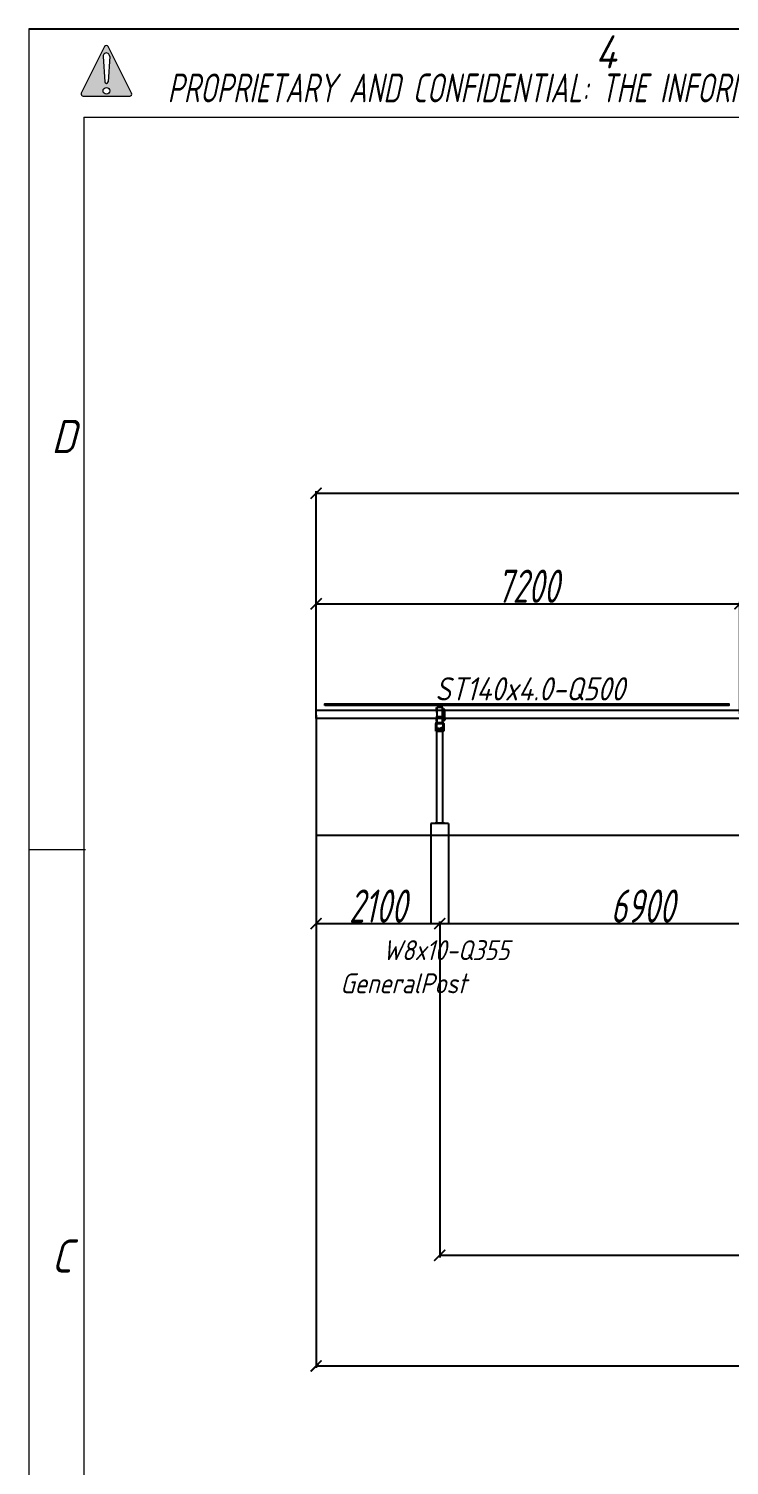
# Model space of a CAD drawing. Header units: millimetres. Extents: x -939 to 77961, y -54291 to 1503.
# Drawn here: x -939 to 10965, y -22899 to 1503 of the extents above; entities that cross this region are included whole.
import ezdxf

# ---------------------------------------------------------------- set-up
doc = ezdxf.new("R2010")
doc.units = ezdxf.units.MM
doc.layers.add('01 Heavy line', color=7, linetype='Continuous', lineweight=18)
doc.layers.add('01-Dimension', color=4, linetype='Continuous')
doc.layers.add('03-Text', color=3, linetype='Continuous')
doc.styles.add('GB', font='gbeitc.shx', dxfattribs={"width": 0.8, "bigfont": 'gbcbig.shx'})
doc.styles.add('GreenexSolar', font='gbeitc.shx', dxfattribs={"width": 0.8, "height": 563.5714285714286})
doc.dimstyles.new('GreenexSolar', dxfattribs={"dimtxt": 3, "dimasz": 1, "dimexe": 0.18, "dimexo": 0.0625, "dimgap": 0.09, "dimtad": 1, "dimtih": 1, "dimtoh": 1, "dimdec": 0, "dimzin": 0, "dimdsep": 46, "dimtxsty": 'GreenexSolar', "dimblk": 'ARCHTICK', "dimcen": 0.09, "dimclrd": 4, "dimclre": 4, "dimclrt": 3, "dimadec": 0, "dimazin": 0, "dimtfac": 1, "dimtdec": 4, "dimtofl": 0, "dimtmove": 0, "dimatfit": 3, "dimfxl": 1, "dimtolj": 1, "dimtzin": 0, "dimarcsym": 0})

# ---------------------------------------------------------------- blocks, each defined once
blk = doc.blocks.new('00-Greenex-京立蔚蓝英文图框')
at = {"layer": '01 Heavy line', "true_color": 0xfed300}
h = blk.add_hatch(color=40, dxfattribs=at)
edge = h.paths.add_edge_path(flags=0)
edge.add_line((1.863949477344942, 6.384977294725559), (-0.2448044046798277, 2.167469530675476))
edge.add_arc((-0.08380751030004241, 2.086971083485594), 0.1799999999999392, 153.4349488229249, 270.0000000000678)
edge.add_line((-0.0838075102998328, 1.906971083485473), (4.133700253749957, 1.906971083485416))
edge.add_arc((4.133700253749996, 2.086971083485594), 0.1800000000000266, 269.9999999999882, 386.5650511770431)
edge.add_line((4.294697148129941, 2.167469530675476), (2.18594326610493, 6.384977294725559))
edge.add_arc((2.024946371724977, 6.30447884753562), 0.1799999999999903, 26.56505117707026, 153.4349488229411)
edge = h.paths.add_edge_path(flags=0)
edge.add_arc((2.024946371724977, 2.386971083485605), 0.2999999999999995, 0, 360)
edge = h.paths.add_edge_path(flags=0)
edge.add_arc((2.024946371724977, 5.506971083485553), 0.2999999999999581, -3.7350823847792185, 183.735082384784, ccw=False)
edge.add_line((2.324309147087064, 5.487428086595116), (2.174627759406017, 3.194584471700637))
edge.add_arc((2.024946371724977, 3.204355970145912), 0.1500000000000015, 183.7350823847959, 356.26491761520197, ccw=False)
edge.add_line((1.87526498404385, 3.194584471700637), (1.725583596362814, 5.48742808659506))
at = {"layer": '01 Heavy line', "color": 4, "lineweight": 25}
blk.add_line((-5, 8), (415, 8), dxfattribs=at)
at = {"layer": '01 Heavy line', "color": 4}
for p, q in [((-5, 8), (-5, -289)), ((0.1219512195093557, -66.248902439027), (-5, -66.248902439027))]:
    blk.add_line(p, q, dxfattribs=at)
at = {"layer": '01 Heavy line', "color": 40, "lineweight": 18, "true_color": 0xfed300}
for p, q in [((1.863949477344963, 6.384977294725559), (-0.2448044046798206, 2.167469530675476)), ((1.72558359636281, 5.487428086595116), (1.875264984043848, 3.194584471700637)), ((2.324309147087062, 5.487428086595116), (2.174627759406015, 3.194584471700637)), ((4.294697148129949, 2.167469530675476), (2.185943266104923, 6.384977294725559)), ((-0.0838075102998328, 1.906971083485473), (4.133700253749957, 1.906971083485416))]:
    blk.add_line(p, q, dxfattribs=at)
at = {"layer": '01 Heavy line', "color": 7, "lineweight": 18}
for q in [(410, 0), (0, -283.7759080170654)]:
    blk.add_line((0, 0), q, dxfattribs=at)
at = {"layer": '01 Heavy line', "color": 40, "lineweight": 18, "true_color": 0xfed300}
blk.add_circle((2.024946371724977, 2.386971083485605), 0.2999999999999923, dxfattribs=at)
for centre, radius, start, end in [((2.024946371724977, 5.506971083485553), 0.2999999999999973, 356.2649176152226, 183.7350823847774), ((2.024946371724977, 6.30447884753562), 0.1800000000000219, 26.56505117708017, 153.4349488229275), ((2.024946371724977, 3.204355970145912), 0.1500000000000469, 183.735082384797, 356.264917615203), ((-0.08380751030004241, 2.086971083485594), 0.1800000000001433, 153.4349488229237, 270.0000000000678), ((4.133700253749996, 2.086971083485594), 0.1800000000001774, 269.9999999999882, 26.56505117704026)]:
    blk.add_arc(centre, radius, start, end, dxfattribs=at)
at = {"layer": '01 Heavy line', "color": 4, "style": 'GB'}
for s, p in [('4', (46.21951219511902, 4.406100690190215)), ('D', (-2.951219512186071, -30.37585365857376)), ('C', (-2.951219512186071, -104.474838897273))]:
    blk.add_text(s, height=3, dxfattribs=at).set_placement(p)
at = {"layer": '01 Heavy line', "color": 4, "insert": (7.560994384188234, 3.946017867419869), "char_height": 2.600000000000001, "attachment_point": 1, "style": 'GB'}
blk.add_mtext('PROPRIETARY AND CONFIDENTIAL: THE INFORMATION CONTAINED IN THIS DRAWING IS THE SOLE PROPETY OF Greenex TECHNOLOGY CO.,LTD. ANY REPRODUCTION IN PART OR AS A WHOLE WITHOUT THE PERMISSION FROM Greenex IS PROHIBITED.', dxfattribs=at)
blk = doc.blocks.new('*U103')
at = {"color": 7, "linetype": 'Continuous', "lineweight": 25}
for p, q in [((-53.48317282623611, 115), (-47.48317282623611, 115)), ((-53.48317282623611, 64.80740698408044), (-53.48317282623611, 115)), ((-53.48317282623611, 64.80740698408044), (-47.48317282623611, 64.80740698408044)), ((-53.48317282623611, 64.80740698408044), (-53.48317282623611, 30)), ((-53.48317282623611, 30), (-45, 30)), ((-47.48317282623611, 64.80740698408044), (-47.48317282623611, 115)), ((-47.48317282623611, 107), (-45, 107)), ((-47.48317282623611, 49.23413450036605), (-47.48317282623611, 64.80740698408044)), ((-45, 49.23413450036605), (-47.48317282623611, 49.23413450036605)), ((45, 115.2999999999447), (-45, 115.2999999999447)), ((-45, -36.9816641593643), (-45, 115.2999999999447)), ((45, -36.9816641593643), (45, 115.2999999999447)), ((47.48317282623611, 107), (45, 107)), ((45, 49.23413450036605), (47.48317282623611, 49.23413450036605)), ((53.48317282623611, 30), (45, 30)), ((53.48317282623611, 115), (47.48317282623611, 115)), ((47.48317282623611, 64.80740698408044), (47.48317282623611, 115)), ((53.48317282623611, 64.80740698408044), (47.48317282623611, 64.80740698408044)), ((47.48317282623611, 49.23413450036605), (47.48317282623611, 64.80740698408044)), ((53.48317282623611, 64.80740698408044), (53.48317282623611, 115)), ((59.48317282623611, 95), (53.48317282623611, 95)), ((53.48317282623611, 95), (53.48317282623611, 80)), ((53.48317282623611, 64.80740698408044), (53.48317282623611, 30)), ((53.94378081208561, 77), (60.83742151514161, 77)), ((59.48317282623611, 80), (59.48317282623611, 95)), ((63.48317282623611, 70), (63.48317282623611, 76)), ((63.48317282623611, 76), (93.48317282623611, 76)), ((63.48317282623611, 70), (93.48317282623611, 70)), ((64.48317282623611, 76), (64.48317282623611, 78.5)), ((64.48317282623611, 78.5), (84.69239955738885, 78.5)), ((66.10664577636635, 79.09999999999127), (66.10664577636635, 85.49324247923505)), ((66.10664577636635, 79.09999999999127), (70.7991626044386, 79.09999999999127)), ((66.37917153746821, 85.5981763923046), (67.48317282623611, 86)), ((68.45290419040248, 86), (66.39471832697745, 85.55546193924965)), ((68.45290419040248, 86), (67.48317282623611, 86)), ((68.24817282625008, 78.5), (67.64817282621516, 79.09999999999127)), ((70.7991626044386, 85.49324247923505), (68.45290419040248, 86)), ((75.98742612940259, 86), (68.45290419040248, 86)), ((70.48317282623611, -70), (70.48317282623611, 70)), ((75.98742612940259, 86), (70.7991626044386, 85.49324247923505)), ((70.7991626044386, 79.09999999999127), (70.7991626044386, 85.49324247923505)), ((70.7991626044386, 79.09999999999127), (81.17568965430837, 79.09999999999127)), ((81.17568965430837, 85.49324247923505), (75.98742612940259, 86)), ((84.01769476523623, 86), (75.98742612940259, 86)), ((81.17568965430837, 79.09999999999127), (81.17568965430837, 85.49324247923505)), ((81.17568965430837, 79.09999999999127), (86.85969987610588, 79.09999999999127)), ((82.48317282623611, 70), (82.48317282623611, -70)), ((85.48317282623611, 86), (84.01769476523623, 86)), ((84.69239955738885, 78.5), (88.48317282623611, 78.5)), ((85.31817282625707, 79.09999999999127), (84.71817282622214, 78.5)), ((85.48317282623611, 86), (86.58717411500402, 85.5981763923046)), ((86.57162732549477, 85.55546193924965), (86.85969987610588, 85.49324247923505)), ((86.85969987610588, 79.09999999999127), (86.85969987610588, 85.49324247923505)), ((88.48317282623611, 78.5), (88.48317282623611, 76)), ((93.48317282623611, 70), (93.48317282623611, 76)), ((-69, -284.0000000000437), (-69, -154.0000000000437)), ((-69, -154.0000000000437), (-61, -154.0000000000437)), ((-68, -151.0000000000437), (-68, -154.0000000000437)), ((-60, -151.0000000000437), (-68, -151.0000000000437)), ((-61, -284.0000000000437), (-61, -154.0000000000437)), ((-55, -154.0000000000437), (-61, -154.0000000000437)), ((-60, -151.0000000000437), (-60, -154.0000000000437)), ((-55, -138.0000000000437), (-55, -154.0000000000437)), ((-55, -138.0000000000437), (55, -138.0000000000437)), ((-55, -154.0000000000437), (-55, -284.0000000000437)), ((-55, -154.0000000000437), (55, -154.0000000000437)), ((-53.48317282623611, -30), (-53.48317282623611, -64.80740698408044)), ((-53.48317282623611, -30), (-45, -30)), ((-47.48317282623611, -64.80740698408044), (-53.48317282623611, -64.80740698408044)), ((-53.48317282623611, -115), (-53.48317282623611, -64.80740698408044)), ((-47.48317282623611, -115), (-53.48317282623611, -115)), ((-47.48317282623611, -64.80740698408044), (-47.48317282623611, -49.23413450036605)), ((-47.48317282623611, -49.23413450036605), (-45, -49.23413450036605)), ((-47.48317282623611, -115), (-47.48317282623611, -64.80740698408044)), ((-45, -107), (-47.48317282623611, -107)), ((-45, -36.9816641593643), (45, -36.9816641593643)), ((-45, -137.3207429676113), (-45, -36.9816641593643)), ((-45, -137.3207429676113), (45, -137.3207429676113)), ((-45, -138.0000000000437), (-45, -137.3207429676113)), ((53.48317282623611, -30), (45, -30)), ((45, -137.3207429676113), (45, -36.9816641593643)), ((47.48317282623611, -49.23413450036605), (45, -49.23413450036605)), ((45, -107), (47.48317282623611, -107)), ((45, -137.3207429676113), (45, -138.0000000000437)), ((47.48317282623611, -64.80740698408044), (47.48317282623611, -49.23413450036605)), ((47.48317282623611, -64.80740698408044), (53.48317282623611, -64.80740698408044)), ((47.48317282623611, -115), (47.48317282623611, -64.80740698408044)), ((47.48317282623611, -115), (53.48317282623611, -115)), ((53.48317282623611, -30), (53.48317282623611, -64.80740698408044)), ((53.48317282623611, -115), (53.48317282623611, -64.80740698408044)), ((53.48317282623611, -80), (53.48317282623611, -95)), ((53.48317282623611, -95), (59.48317282623611, -95)), ((60.83742151514161, -77), (53.94378081208561, -77)), ((55, -138.0000000000437), (55, -154.0000000000437)), ((55, -154.0000000000437), (55, -284.0000000000437)), ((61, -154.0000000000437), (55, -154.0000000000437)), ((59.48317282623611, -95), (59.48317282623611, -80)), ((60, -154.0000000000437), (60, -151.0000000000437)), ((60, -151.0000000000437), (68, -151.0000000000437)), ((69, -154.0000000000437), (61, -154.0000000000437)), ((61, -154.0000000000437), (61, -284.0000000000437)), ((63.48317282623611, -70), (93.48317282623611, -70)), ((63.48317282623611, -76), (63.48317282623611, -70)), ((63.48317282623611, -76), (93.48317282623611, -76)), ((64.48317282623611, -79.60000000000582), (64.48317282623611, -77.10000000000582)), ((64.48317282623611, -77.10000000000582), (84.69239955738885, -77.10000000000582)), ((64.48317282623611, -79.60000000000582), (84.69239955738885, -79.60000000000582)), ((66.10664577636635, -83.72035392823454), (66.10664577636635, -92.47964607176255)), ((67.85817282623611, -93.5), (66.38185765902745, -92.64764904079493)), ((66.38427481550025, -83.55095541324408), (67.85817282623611, -82.69999999999709)), ((66.93317282624776, -82.69999999999709), (66.93317282624776, -79.60000000000582)), ((66.93317282624776, -82.69999999999709), (86.03317282622447, -82.69999999999709)), ((85.10817282623611, -93.5), (67.85817282623611, -93.5)), ((68, -154.0000000000437), (68, -151.0000000000437)), ((69, -154.0000000000437), (69, -284.0000000000437)), ((70.48317282623611, -77.10000000000582), (70.48317282623611, -76)), ((70.48317282623611, -100.9000000000087), (70.48317282623611, -93.5)), ((71.08317282621283, -101.5), (70.48317282623611, -100.9000000000087)), ((81.50618745223619, -100.9000000000087), (70.48317282623611, -100.9000000000087)), ((70.7991626044386, -83.72035392823454), (70.7991626044386, -92.47964607176255)), ((71.08317282621283, -101.5), (81.00388598960126, -101.5)), ((81.00388598960126, -101.5), (81.8831728262594, -101.5)), ((81.17568965430837, -83.72035392823454), (81.17568965430837, -92.47964607176255)), ((82.48317282623611, -100.9000000000087), (81.50618745223619, -100.9000000000087)), ((82.48317282623611, -100.9000000000087), (81.8831728262594, -101.5)), ((82.48317282623611, -76), (82.48317282623611, -77.10000000000582)), ((82.48317282623611, -93.5), (82.48317282623611, -100.9000000000087)), ((84.69239955738885, -77.10000000000582), (88.48317282623611, -77.10000000000582)), ((84.69239955738885, -79.60000000000582), (88.48317282623611, -79.60000000000582)), ((85.10817282623611, -82.69999999999709), (86.58207083697198, -83.55095541324408)), ((86.58448799344478, -92.64764904079493), (85.10817282623611, -93.5)), ((86.03317282622447, -79.60000000000582), (86.03317282622447, -82.69999999999709)), ((86.57033237052383, -83.57128703349736), (86.85969987610588, -83.72035392823454)), ((86.85969987610588, -92.47964607176255), (86.57050565257668, -92.62343091600633)), ((86.85969987610588, -83.72035392823454), (86.85969987610588, -92.47964607176255)), ((88.48317282623611, -77.10000000000582), (88.48317282623611, -79.60000000000582)), ((93.48317282623611, -70), (93.48317282623611, -76)), ((-69, -284.0000000000437), (-61, -284.0000000000437)), ((-61, -284.0000000000437), (-55, -284.0000000000437)), ((-55, -284.0000000000437), (55, -284.0000000000437)), ((-49.99999999997679, -1844.220705048031), (-50, -284.0000000000437)), ((50.00000000002321, -1844.220705048031), (50, -284.0000000000437)), ((55, -284.0000000000437), (61, -284.0000000000437)), ((69, -284.0000000000437), (61, -284.0000000000437))]:
    blk.add_line(p, q, dxfattribs=at)
for p, q in [((149.9999999995576, -1854.220705048031), (-150.0000000004424, -1854.220705048031)), ((-150.0000000004424, -1854.220705048031), (-150.000000000408, -3554.220705048031)), ((-80.00000000044245, -1854.220705048031), (-80.00000000044245, -1844.220705048031)), ((-80.00000000044245, -1844.220705048031), (79.99999999955755, -1844.220705048031)), ((79.99999999955755, -1854.220705048031), (79.99999999955755, -1844.220705048031)), ((149.9999999995576, -1854.220705048031), (149.999999999592, -3554.220705048031)), ((-150.000000000408, -3554.220705048031), (149.9999999996502, -3554.220705048031))]:
    blk.add_line(p, q)
for centre, radius in [((-27.5, -249.0000000000437), 14.99999999999991), ((-27.5, -249.0000000000437), 11.62500000000072), ((-27.5, -249.0000000000437), 8.000000000001817), ((-27.5, -249.0000000000437), 7.200000000001639), ((27.5, -249.0000000000437), 24.99999999999998), ((27.5, -249.0000000000437), 11.62499999999756), ((27.5, -249.0000000000437), 8.000000000000021), ((27.5, -249.0000000000437), 7.200000000000149)]:
    blk.add_circle(centre, radius, dxfattribs=at)
for centre, radius, start, end in [((63.48317282623611, 80), 10, 180, 197.4576031237136), ((63.48317282623611, 80), 10.00000000000045, 197.4576031237136, 270), ((63.48317282623611, 80), 4.000000000000874, 180, 228.5903778922099), ((63.48317282623611, 80), 4.000000000000874, 228.5903778922099, 270), ((-55, -151.0000000000437), 13, 90, 180), ((-55, -151.0000000000437), 5.000000000003638, 90, 180), ((27.5, -249.0000000000437), 12.55000000000068, 139.6138819782099, 170.4466169817976), ((63.48317282623611, -80), 10, 162.5423968762864, 180), ((63.48317282623611, -80), 10, 90, 162.5423968762864), ((55, -151.0000000000437), 13, 0, 90), ((55, -151.0000000000437), 5.000000000003638, 0, 90), ((63.48317282623611, -80), 4.000000000000874, 131.40962210779, 180), ((63.48317282623611, -80), 4.000000000000874, 90, 131.40962210779), ((-27.5, -249.0000000000437), 12.55000000000211, 159.4973376905002, 190.3300726956566), ((-27.5, -249.0000000000437), 12.54999999999996, 220.4864387769152, 250.9304863423885), ((-27.5, -279.0000000000437), 8.749999999998776, 214.8499045783332, 325.1500954216668), ((-27.5, -249.0000000000437), 12.55000000000055, 281.6898337002683, 312.7375905726909), ((27.5, -249.0000000000437), 12.55000000000129, 199.8075811268593, 231.0470306280678), ((27.5, -279.0000000000437), 8.749999999998776, 214.8499045783332, 325.1500954216668), ((27.5, -249.0000000000437), 12.55000000000099, 261.8063779885133, 292.8541348571431)]:
    blk.add_arc(centre, radius, start, end, dxfattribs=at)
for points, knots in [([(84.01769476523623, 86), (83.30549808283104, 85.9443300361745), (82.35200373065891, 85.86979866387264), (81.41325555730145, 85.5692909698846), (81.17568965430837, 85.49324247923505)], [0, 0, 0, 0, 0.7469332993530139, 1, 1, 1, 1]), ([(86.85969987610588, 85.49324247923505), (86.83441373624373, 85.50162475682737), (85.89772405859549, 85.81213450375071), (84.94484786270186, 85.90735246660188), (84.01769476523623, 86)], [0, 0, 0, 0, 0.02699521567318458, 0.9999999999999999, 0.9999999999999999, 0.9999999999999999, 0.9999999999999999]), ([(-39.00611295987619, -241.2792898931802), (-39.08711542037781, -242.4792092330463), (-39.25087689596694, -244.905068404114), (-39.493509645632, -248.4992768644006), (-39.72544861945789, -251.9350744768162), (-39.86764027393656, -254.0414119285706), (-39.93938756774878, -255.1042310686898)], [0, 0, 0, 0, 0.2646074673066088, 0.5349530005679366, 0.7653458368491017, 1, 1, 1, 1]), ([(-26.56672539212741, -235.1750588245341), (-27.64638725318946, -235.7048683059111), (-29.82912365911761, -236.7759762934438), (-33.06311586708762, -238.362954398588), (-36.15457336860709, -239.8799881613377), (-38.04981093801325, -240.8100153021951), (-39.00611295987619, -241.2792898931802)], [0, 0, 0, 0, 0.2646074673066247, 0.534953000567941, 0.7653458368492708, 1, 1, 1, 1]), ([(-15.06061243225122, -242.895768931412), (-16.44219591608271, -241.968713408467), (-18.76924144278746, -240.407243954789), (-22.17473947390681, -238.1221227188944), (-24.62646002287511, -236.4769951516646), (-26.07710647571366, -235.5035977263906), (-26.56672539212741, -235.1750588245341)], [0, 0, 0, 0, 0.3642762036616377, 0.6135621337128526, 0.8695703636257252, 1, 1, 1, 1]), ([(-15.99388704012381, -256.7207101069071), (-15.91288457962219, -255.5207907670556), (-15.74912310403306, -253.0949315959879), (-15.50649035442621, -249.5007231357013), (-15.27455138054211, -246.0649255232856), (-15.13235972606344, -243.9585880715313), (-15.06061243225122, -242.895768931412)], [0, 0, 0, 0, 0.2646074673066088, 0.5349530005679366, 0.7653458368491017, 1, 1, 1, 1]), ([(19.3056836357573, -237.8262280620547), (18.82140782801434, -238.9270662712515), (17.84235459467163, -241.1526145868265), (16.39176691981265, -244.4500378997764), (15.00511232676217, -247.6021308490162), (14.15501496026991, -249.5345413630566), (13.72607146349037, -250.5096001691563)], [0, 0, 0, 0, 0.2646074673066748, 0.5349530005680667, 0.7653458368490954, 1, 1, 1, 1]), ([(33.07961217226693, -236.3166278929566), (31.8841204138007, -236.4476518456358), (29.46721241844352, -236.7125410316658), (25.8862662249594, -237.1050069112971), (22.46314635931049, -237.480175282064), (20.36458108038642, -237.7101746240369), (19.3056836357573, -237.8262280620547)], [0, 0, 0, 0, 0.264607467306511, 0.534953000567997, 0.7653458368492334, 1, 1, 1, 1]), ([(41.27392853650963, -247.4903998309455), (40.29000527854078, -246.1487218189868), (38.63275166851236, -243.8888903628103), (36.20745579828508, -240.5817562796437), (34.46141229203204, -238.2008508977888), (33.42830441205297, -236.7921047223208), (33.07961217226693, -236.3166278929566)], [0, 0, 0, 0, 0.3642762036617228, 0.6135621337128142, 0.8695703636255885, 1, 1, 1, 1]), ([(66.39583999989554, -92.62343091600633), (66.70751247217413, -92.79823828184453), (67.43560175399762, -93.20660084437986), (68.55750843870919, -93.35007044630765), (69.7234077436151, -93.10155876715726), (70.43839374330128, -92.68821285870217), (70.7991626044386, -92.47964607176255)], [0, 0, 0, 0, 0.2157769409470648, 0.504070432688654, 0.7497630089369258, 1, 1, 1, 1]), ([(70.7991626044386, -83.72035392823454), (70.39185906579951, -83.48789253845462), (69.56841970380628, -83.01792888646014), (68.34883363189874, -82.85038620753039), (67.28048926673364, -83.06844194742735), (66.66101733141113, -83.42062609261484), (66.3960132819484, -83.57128703349736)], [0, 0, 0, 0, 0.2822188764952865, 0.5705576051969359, 0.8162887337729487, 1, 1, 1, 1]), ([(81.17568965430837, -83.72035392823454), (79.93132835085271, -83.41384938552801), (77.83454211731441, -82.89738000971556), (74.7654162175022, -82.89434392293333), (72.55266586964717, -83.24203276303888), (71.24266594322398, -83.59937494977203), (70.7991626044386, -83.72035392823454)], [0, 0, 0, 0, 0.3638205593519779, 0.6130485881965604, 0.8689967536488747, 1, 1, 1, 1]), ([(70.7991626044386, -92.47964607176255), (71.24267312535085, -92.60062830502284), (72.53098363918252, -92.95205781063123), (74.74247289187042, -93.30359678225068), (77.81263188307639, -93.30795712504187), (79.93133183539612, -92.78612767445156), (81.17568965430837, -92.47964607176255)], [0, 0, 0, 0, 0.1310037802797182, 0.3805401214402337, 0.6361779578282891, 0.9999999999999999, 0.9999999999999999, 0.9999999999999999, 0.9999999999999999]), ([(86.85969987610588, -83.72035392823454), (86.36636682262179, -83.48817718453938), (85.36900290043559, -83.01878899721487), (83.89127848070348, -82.84707621250709), (82.47867430211045, -83.09912096339394), (81.61266308068298, -83.51201509808016), (81.17568965430837, -83.72035392823454)], [0, 0, 0, 0, 0.2646054193394706, 0.5349487470686363, 0.7653436417299648, 1, 1, 1, 1]), ([(81.17568965430837, -92.47964607176255), (81.66902270785067, -92.71182281545771), (82.66638662997866, -93.18121100279677), (84.14411104971077, -93.35292378750455), (85.55671522836201, -93.1008790366177), (86.42272644973127, -92.68798490191693), (86.85969987610588, -92.47964607176255)], [0, 0, 0, 0, 0.2646054193394687, 0.5349487470689988, 0.7653436417303269, 1, 1, 1, 1]), ([(-39.93938756774878, -255.1042310686898), (-39.449760733929, -255.4327752832032), (-38.02316723635886, -256.3900329490716), (-35.57284464582335, -258.0342224729684), (-32.16620267683174, -260.3201113020041), (-29.8148543125717, -261.8978881884541), (-28.43327460787259, -262.8249411755678)], [0, 0, 0, 0, 0.1304301702990064, 0.3800258073834122, 0.635722305144062, 1, 1, 1, 1]), ([(-28.43327460787259, -262.8249411755678), (-27.35361274681054, -262.2951316941908), (-25.17087634082418, -261.224023706658), (-21.93688413291238, -259.6370456015138), (-18.84542663139291, -258.1200118387642), (-16.95018906198675, -257.1899846978922), (-15.99388704012381, -256.7207101069071)], [0, 0, 0, 0, 0.2646074673066247, 0.534953000567941, 0.7653458368492708, 1, 1, 1, 1]), ([(13.72607146349037, -250.5096001691563), (14.07476934179431, -250.9850846872287), (15.09074741211953, -252.3704726497817), (16.83579533325974, -254.7500204515527), (19.26190588262398, -258.0582654313039), (20.93646726117004, -260.3416977651505), (21.92038782773307, -261.6833721071453)], [0, 0, 0, 0, 0.1304301702987437, 0.3800258073832091, 0.6357223051440024, 0.9999999999999999, 0.9999999999999999, 0.9999999999999999, 0.9999999999999999]), ([(21.92038782773307, -261.6833721071453), (23.1158795861993, -261.552348154466), (25.53278758155648, -261.2874589684361), (29.11373377498239, -260.8949930888048), (32.53685364068951, -260.5198247180379), (34.63541891961358, -260.2898253760504), (35.6943163642427, -260.1737719380471)], [0, 0, 0, 0, 0.264607467306511, 0.534953000567997, 0.7653458368492334, 1, 1, 1, 1]), ([(35.6943163642427, -260.1737719380471), (36.17859217198566, -259.0729337288503), (37.15764540532837, -256.8473854132608), (38.60823308018735, -253.5499621003255), (39.99488767323783, -250.3978691510711), (40.84498503973009, -248.4654586370307), (41.27392853650963, -247.4903998309455)], [0, 0, 0, 0, 0.2646074673066748, 0.5349530005680667, 0.7653458368490954, 1, 1, 1, 1])]:
    blk.add_open_spline(points, degree=3, knots=knots, dxfattribs=at)
blk = doc.blocks.new('_ArchTick')
at = {"color": 0, "linetype": 'ByBlock', "const_width": 0.15}
blk.add_lwpolyline([(-0.5, -0.5), (0.5, 0.5)], dxfattribs=at)
blk = doc.blocks.new('*D173')
at = {"layer": '01-Dimension', "color": 4, "lineweight": -2, "transparency": 16777216}
for p, q in [((3945, -10132.54464285714), (3945, -8231.899999999998)), ((3945, -8265.714285714284), (11145, -8265.714285714284)), ((11145, -10132.54464285714), (11145, -8231.899999999998))]:
    blk.add_line(p, q, dxfattribs=at)
at = {"layer": 'Defpoints', "color": 0, "transparency": 16777216}
for p in [(11145, -8265.714285714284), (3945, -10144.28571428571), (11145, -10144.28571428571)]:
    blk.add_point(p, dxfattribs=at)
at = {"layer": '01-Dimension', "color": 4, "lineweight": -2, "transparency": 16777216, "xscale": 187.8571428571429, "yscale": 187.8571428571429, "zscale": 187.8571428571429, "rotation": 180}
blk.add_blockref('_ArchTick', (3945, -8265.714285714284), dxfattribs=at)
at = {"layer": '01-Dimension', "color": 4, "lineweight": -2, "transparency": 16777216, "xscale": 187.8571428571429, "yscale": 187.8571428571429, "zscale": 187.8571428571429}
blk.add_blockref('_ArchTick', (11145, -8265.714285714284), dxfattribs=at)
at = {"layer": '01-Dimension', "color": 3, "transparency": 16777216, "insert": (7545, -7967.021428571427), "char_height": 563.5714285714286, "attachment_point": 5, "style": 'GreenexSolar'}
blk.add_mtext('\\A1;7200', dxfattribs=at)
blk = doc.blocks.new('*D179')
at = {"layer": '01-Dimension', "color": 4, "lineweight": -2, "transparency": 16777216}
for p, q in [((3945, -10132.54464285714), (3945, -6353.328571428571)), ((3945, -6387.142857142857), (63825, -6387.142857142857)), ((63825, -10132.54464285714), (63825, -6353.328571428571))]:
    blk.add_line(p, q, dxfattribs=at)
at = {"layer": 'Defpoints', "color": 0, "transparency": 16777216}
for p in [(63825, -6387.142857142857), (3945, -10144.28571428571), (63825, -10144.28571428571)]:
    blk.add_point(p, dxfattribs=at)
at = {"layer": '01-Dimension', "color": 4, "lineweight": -2, "transparency": 16777216, "xscale": 187.8571428571429, "yscale": 187.8571428571429, "zscale": 187.8571428571429, "rotation": 180}
blk.add_blockref('_ArchTick', (3945, -6387.142857142857), dxfattribs=at)
at = {"layer": '01-Dimension', "color": 4, "lineweight": -2, "transparency": 16777216, "xscale": 187.8571428571429, "yscale": 187.8571428571429, "zscale": 187.8571428571429}
blk.add_blockref('_ArchTick', (63825, -6387.142857142857), dxfattribs=at)
at = {"layer": '01-Dimension', "color": 3, "transparency": 16777216, "insert": (33885, -6088.45), "char_height": 563.5714285714286, "attachment_point": 5, "style": 'GreenexSolar'}
blk.add_mtext('\\A1;59880', dxfattribs=at)
blk = doc.blocks.new('*D180')
at = {"layer": '01-Dimension', "color": 4, "lineweight": -2, "transparency": 16777216}
for p, q in [((3945, -10156.02678571428), (3945, -13732.32070504803)), ((6045, -13686.76534790518), (6045, -13664.69213361946)), ((3945, -13698.50641933375), (6045, -13698.50641933375))]:
    blk.add_line(p, q, dxfattribs=at)
at = {"layer": 'Defpoints', "color": 0, "transparency": 16777216}
for p in [(3945, -10144.28571428571), (6045, -13698.50641933375), (6045, -13698.50641933375)]:
    blk.add_point(p, dxfattribs=at)
at = {"layer": '01-Dimension', "color": 4, "lineweight": -2, "transparency": 16777216, "xscale": 187.8571428571429, "yscale": 187.8571428571429, "zscale": 187.8571428571429, "rotation": 180}
blk.add_blockref('_ArchTick', (3945, -13698.50641933375), dxfattribs=at)
at = {"layer": '01-Dimension', "color": 4, "lineweight": -2, "transparency": 16777216, "xscale": 187.8571428571429, "yscale": 187.8571428571429, "zscale": 187.8571428571429}
blk.add_blockref('_ArchTick', (6045, -13698.50641933375), dxfattribs=at)
at = {"layer": '01-Dimension', "color": 3, "transparency": 16777216, "insert": (4995, -13399.81356219089), "char_height": 563.5714285714286, "attachment_point": 5, "style": 'GreenexSolar'}
blk.add_mtext('\\A1;2100', dxfattribs=at)
blk = doc.blocks.new('*D182')
at = {"layer": '01-Dimension', "color": 4, "lineweight": -2, "transparency": 16777216}
for p, q in [((6045, -13686.76534790518), (6045, -13664.69213361946)), ((12945, -13686.76534790518), (12945, -13664.69213361946)), ((6045, -13698.50641933375), (12945, -13698.50641933375))]:
    blk.add_line(p, q, dxfattribs=at)
at = {"layer": 'Defpoints', "color": 0, "transparency": 16777216}
for p in [(6045, -13698.50641933375), (12945, -13698.50641933375), (12945, -13698.50641933375)]:
    blk.add_point(p, dxfattribs=at)
at = {"layer": '01-Dimension', "color": 4, "lineweight": -2, "transparency": 16777216, "xscale": 187.8571428571429, "yscale": 187.8571428571429, "zscale": 187.8571428571429, "rotation": 180}
blk.add_blockref('_ArchTick', (6045, -13698.50641933375), dxfattribs=at)
at = {"layer": '01-Dimension', "color": 4, "lineweight": -2, "transparency": 16777216, "xscale": 187.8571428571429, "yscale": 187.8571428571429, "zscale": 187.8571428571429}
blk.add_blockref('_ArchTick', (12945, -13698.50641933375), dxfattribs=at)
at = {"layer": '01-Dimension', "color": 3, "transparency": 16777216, "insert": (9495, -13399.81356219089), "char_height": 563.5714285714286, "attachment_point": 5, "style": 'GreenexSolar'}
blk.add_mtext('\\A1;6900', dxfattribs=at)
blk = doc.blocks.new('*D190')
at = {"layer": '01-Dimension', "color": 4, "lineweight": -2, "transparency": 16777216}
for p, q in [((3945, -13710.24749076232), (3945, -21246.60641933374)), ((33845, -13710.24749076232), (33845, -21246.60641933374)), ((33845, -21212.79213361946), (3945, -21212.79213361946))]:
    blk.add_line(p, q, dxfattribs=at)
at = {"layer": 'Defpoints', "color": 0, "transparency": 16777216}
for p in [(3945, -13698.50641933375), (33845, -13698.50641933375), (3945, -21212.79213361946)]:
    blk.add_point(p, dxfattribs=at)
at = {"layer": '01-Dimension', "color": 4, "lineweight": -2, "transparency": 16777216, "xscale": 187.8571428571429, "yscale": 187.8571428571429, "zscale": 187.8571428571429, "rotation": 180}
blk.add_blockref('_ArchTick', (3945, -21212.79213361946), dxfattribs=at)
at = {"layer": '01-Dimension', "color": 4, "lineweight": -2, "transparency": 16777216, "xscale": 187.8571428571429, "yscale": 187.8571428571429, "zscale": 187.8571428571429}
blk.add_blockref('_ArchTick', (33845, -21212.79213361946), dxfattribs=at)
at = {"layer": '01-Dimension', "color": 3, "transparency": 16777216, "insert": (18895, -20914.0992764766), "char_height": 563.5714285714286, "attachment_point": 5, "style": 'GreenexSolar'}
blk.add_mtext('\\A1;29900', dxfattribs=at)
blk = doc.blocks.new('*D191')
at = {"layer": '01-Dimension', "color": 4, "lineweight": -2, "transparency": 16777216}
for p, q in [((6045, -13710.24749076232), (6045, -19368.03499076232)), ((33845, -13710.24749076232), (33845, -19368.03499076232)), ((33845, -19334.22070504803), (6045, -19334.22070504803))]:
    blk.add_line(p, q, dxfattribs=at)
at = {"layer": 'Defpoints', "color": 0, "transparency": 16777216}
for p in [(6045, -13698.50641933375), (33845, -13698.50641933375), (6045, -19334.22070504803)]:
    blk.add_point(p, dxfattribs=at)
at = {"layer": '01-Dimension', "color": 4, "lineweight": -2, "transparency": 16777216, "xscale": 187.8571428571429, "yscale": 187.8571428571429, "zscale": 187.8571428571429, "rotation": 180}
blk.add_blockref('_ArchTick', (6045, -19334.22070504803), dxfattribs=at)
at = {"layer": '01-Dimension', "color": 4, "lineweight": -2, "transparency": 16777216, "xscale": 187.8571428571429, "yscale": 187.8571428571429, "zscale": 187.8571428571429}
blk.add_blockref('_ArchTick', (33845, -19334.22070504803), dxfattribs=at)
at = {"layer": '01-Dimension', "color": 3, "transparency": 16777216, "insert": (19945, -19035.52784790517), "char_height": 563.5714285714286, "attachment_point": 5, "style": 'GreenexSolar'}
blk.add_mtext('\\A1;27800', dxfattribs=at)

msp = doc.modelspace()

# ---------------------------------------------------------------- linework, layer by layer
msp.add_line((3945, -12198.50641933375), (63825, -12198.50641933375))
for points in [[(4095, -9994.285714285714), (4095, -9964.285714285714), (5229, -9964.285714285714), (5229, -9994.285714285714)], [(5241, -9994.285714285714), (5241, -9964.285714285714), (6375, -9964.285714285714), (6375, -9994.285714285714)], [(6387, -9994.285714285714), (6387, -9964.285714285714), (7521, -9964.285714285714), (7521, -9994.285714285714)], [(7533, -9994.285714285714), (7533, -9964.285714285714), (8667, -9964.285714285714), (8667, -9994.285714285714)], [(8679, -9994.285714285714), (8679, -9964.285714285714), (9813, -9964.285714285714), (9813, -9994.285714285714)], [(9825, -9994.285714285714), (9825, -9964.285714285714), (10959, -9964.285714285714), (10959, -9994.285714285714)], [(3945, -10214.28571428571), (3945, -10074.28571428571), (11145, -10074.28571428571), (11145, -10214.28571428571)]]:
    msp.add_lwpolyline(points, close=True)

# ---------------------------------------------------------------- block references
at = {"xscale": 187.8571428571429, "yscale": 187.8571428571429, "zscale": 187.8571428571429}
msp.add_blockref('00-Greenex-京立蔚蓝英文图框', (0, 0), dxfattribs=at)
msp.add_blockref('*U103', (6045, -10144.28571428571))

# ---------------------------------------------------------------- texts
at = {"layer": '03-Text', "style": 'GreenexSolar'}
for s, height, p in [('ST140x4.0-Q500', 394.4999999999999, (5967, -9907.92857142857)), ('W8x10-Q355', 338.1428571428571, (5078.877551020409, -14318.43499076232)), ('GeneralPost', 338.1428571428571, (4354.285714285715, -14882.00641933375))]:
    msp.add_text(s, height=height, dxfattribs=at).set_placement(p)

# ---------------------------------------------------------------- dimensions: what is measured, and where the dimension line sits
at = {"layer": '01-Dimension'}
for base, p1, p2, picture, middle in [((63825, -6387.142857142857), (3945, -10144.28571428571), (63825, -10144.28571428571), '*D179', (33885, -6088.45)), ((11145, -8265.714285714284), (3945, -10144.28571428571), (11145, -10144.28571428571), '*D173', (7545, -7967.021428571427)), ((6045, -13698.50641933375), (3945, -10144.28571428571), (6045, -13698.50641933375), '*D180', (4995, -13399.81356219089)), ((12945, -13698.50641933375), (6045, -13698.50641933375), (12945, -13698.50641933375), '*D182', (9495, -13399.81356219089)), ((3945, -21212.79213361946), (33845, -13698.50641933375), (3945, -13698.50641933375), '*D190', (18895, -20914.0992764766)), ((6045, -19334.22070504803), (33845, -13698.50641933375), (6045, -13698.50641933375), '*D191', (19945, -19035.52784790517))]:
    dim = msp.add_linear_dim(base=base, p1=p1, p2=p2, dimstyle='GreenexSolar', override={"dimscale": 187.8571428571429}, dxfattribs=at)
    dim.commit()
    dim.dimension.update_dxf_attribs({"geometry": picture, "text_midpoint": middle})

doc.saveas('drawing.dxf')
